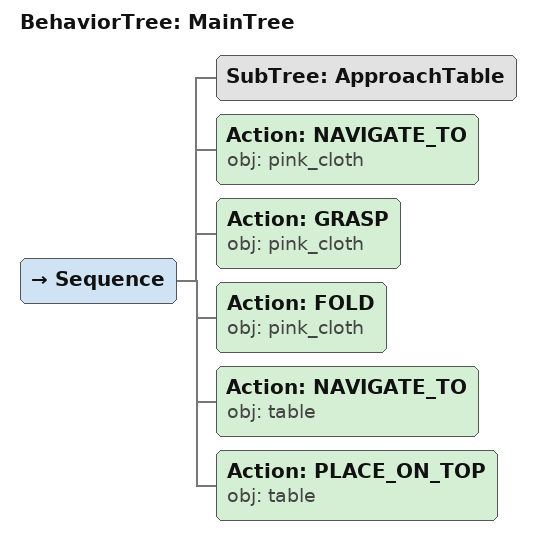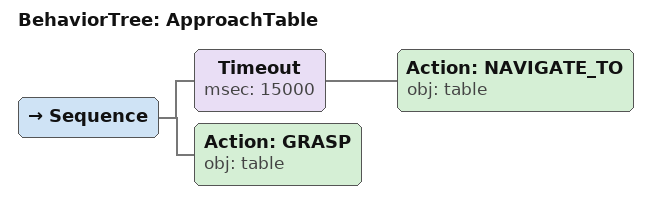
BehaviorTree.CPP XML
<root main_tree_to_execute="MainTree">
  <BehaviorTree ID="MainTree">
    <Sequence>
      <!-- Execute subtree ApproachTable -->
      <SubTree ID="ApproachTable" />
      <!-- Navigate to pink_cloth -->
      <Action ID="NAVIGATE_TO" obj="pink_cloth" />
      <!-- Grasp pink_cloth -->
      <Action ID="GRASP" obj="pink_cloth" />
      <!-- Fold pink_cloth -->
      <Action ID="FOLD" obj="pink_cloth" />
      <!-- Navigate to table -->
      <Action ID="NAVIGATE_TO" obj="table" />
      <!-- Place on table -->
      <Action ID="PLACE_ON_TOP" obj="table" />
    </Sequence>
  </BehaviorTree>
  <!-- Subtree definition ApproachTable -->
  <BehaviorTree ID="ApproachTable">
    <Sequence>
      <!-- Timeout: NAVIGATE_TO table within 15s -->
      <Timeout msec="15000">
        <!-- Navigate to table -->
        <Action ID="NAVIGATE_TO" obj="table" />
      </Timeout>
      <!-- Grasp table -->
      <Action ID="GRASP" obj="table" />
    </Sequence>
  </BehaviorTree>
</root>
